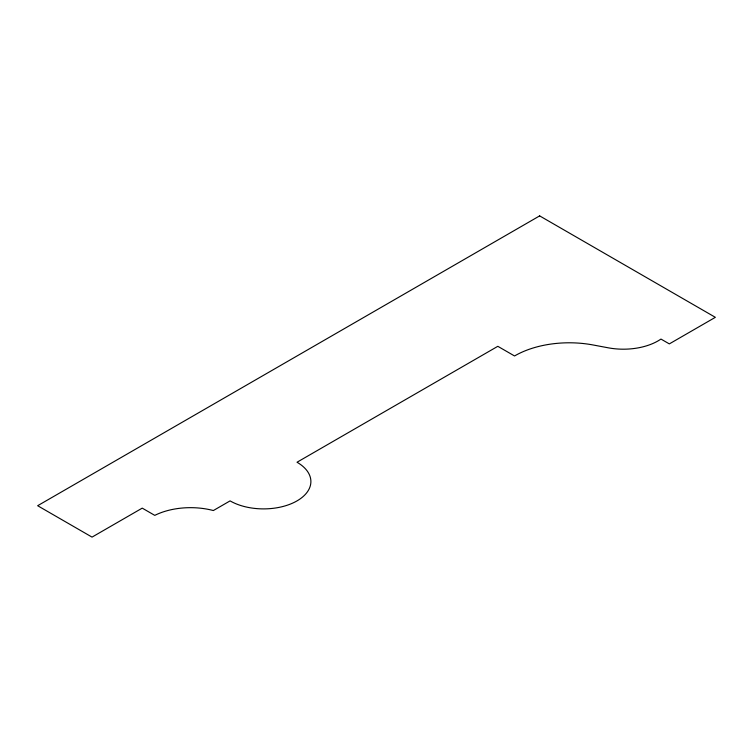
<?xml version="1.0" encoding="UTF-8"?>
<svg xmlns="http://www.w3.org/2000/svg" width="753" height="753" viewBox="0 0 753 753"><rect width="100%" height="100%" fill="white"/><g stroke="black" fill="none" stroke-linecap="round" stroke-linejoin="round"><path stroke-width="1.13" d="M539.647 215.885L37.65 505.715L92.035 537.115L142.232 508.134L154.779 515.372A54.621 31.532 0 0 1 213.353 510.543L230.079 500.886A47.326 27.324 0 0 0 297.021 500.886A47.326 27.324 0 0 0 297.021 462.238L497.818 346.314L514.553 355.971A76.985 44.446 0 0 1 593.016 344.959L608.226 347.811A49.077 28.332 0 0 0 660.965 339.066L669.332 343.895L715.35 317.324L539.647 215.885"/></g></svg>
